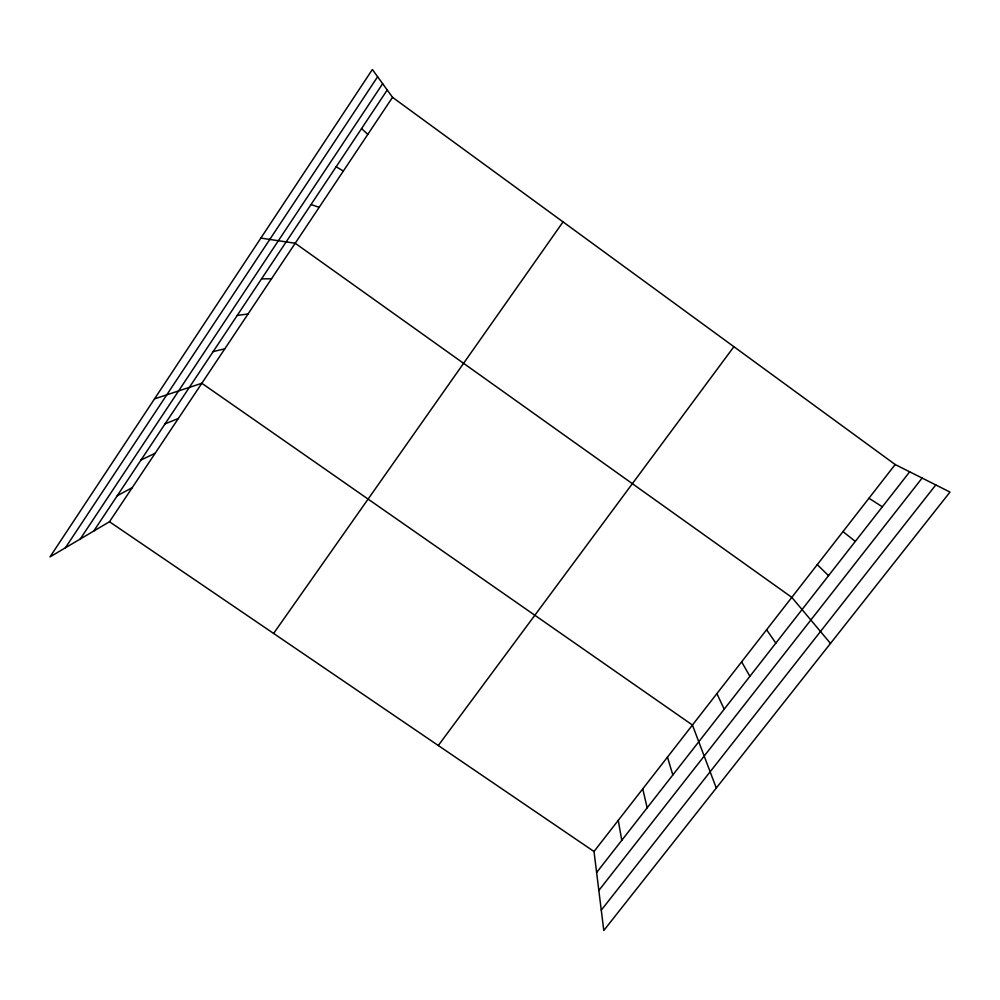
<?xml version="1.0" encoding="UTF-8"?>
<svg xmlns="http://www.w3.org/2000/svg" width="1000" height="1000" viewBox="0 0 1000 1000"><rect width="100%" height="100%" fill="white"/><g stroke="black" fill="none" stroke-linecap="round" stroke-linejoin="round"><path stroke-width="1.5" d="M65.388 547.812L377.625 76.75M80.225 539.05L382.663 83.7M93.737 531.062L387.225 90.013M109.488 521.75L392.525 97.325L372.375 69.5L50 556.9L109.488 521.75L594.012 851.5L603.787 930.5L950 492.075L895.188 464.525L392.525 97.325M273.6 633.438L563.05 221.9M438.288 745.512L733.888 346.7M594.012 851.5L895.188 464.525M596.613 872.513L909.675 471.812M598.837 890.475L922.113 478.062M601.275 910.15L935.788 484.938M117.25 495.725L132.225 487.663M141.025 460L155.188 453.225M165.05 423.888L178.388 418.438M154.525 398.875L201.838 383.275L692.438 725.037L716.287 788.037M213.162 351.6L224.825 348.8M237.237 315.413L248.05 313.975M261.562 278.85L271.512 278.8M260.875 238.1L295.212 243.25L791.8 597.362L830.5 643.413M311.025 204.537L319.163 207.338M336.15 166.775L343.363 171.05M868.95 498.237L882.35 506.788M842.975 531.613L855.3 541.4M361.55 128.6L367.812 134.375M817.262 564.65L828.538 575.65M766.6 629.75L775.837 643.112M741.637 661.825L749.887 676.325M716.912 693.587L724.2 709.212M667.463 757.125L672.837 774.95M642.738 788.9L647.163 807.8M618.263 820.35L621.763 840.325"/></g></svg>
